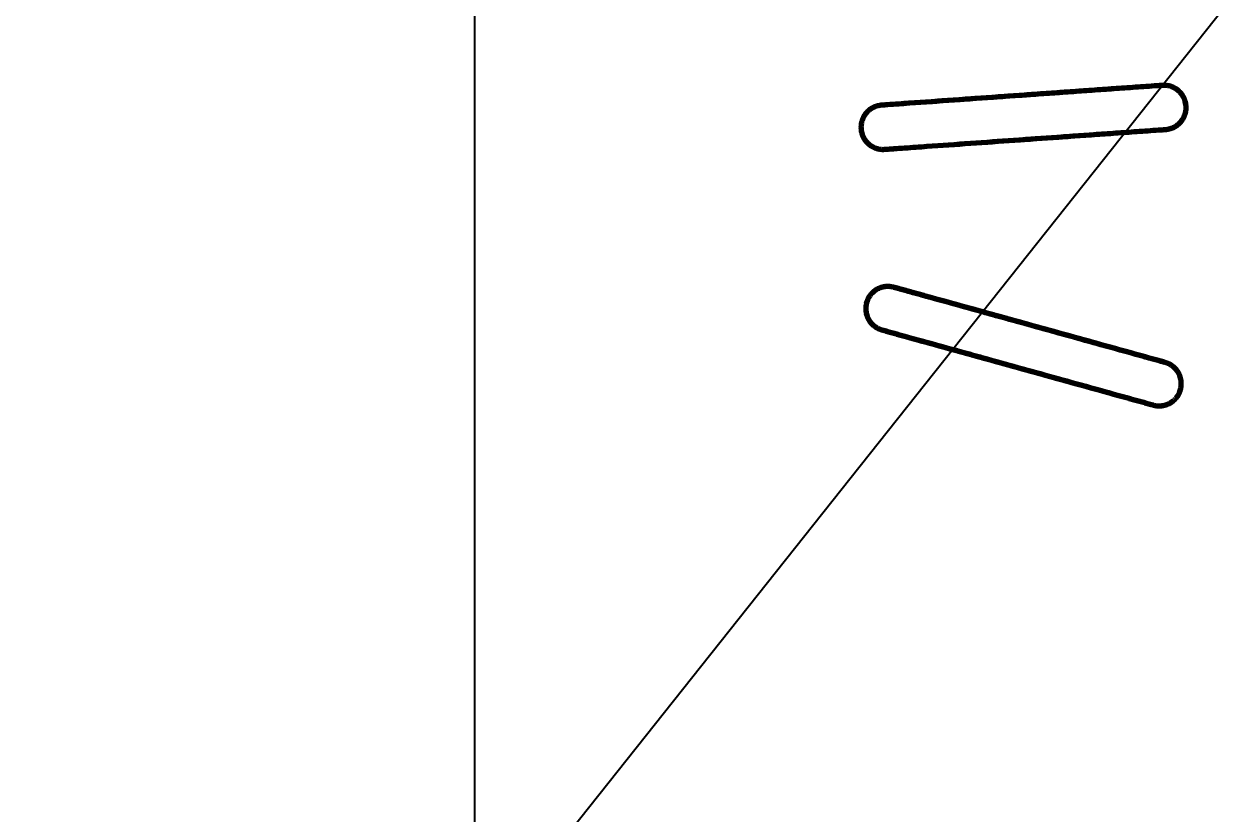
# Model space of a CAD drawing. Extents: x 56 to 5692, y -2843 to -743.
# Drawn here: x 1194.8 to 1262.5, y -1946.5 to -1902.3 of the extents above; entities that cross this region are included whole.
import ezdxf

# ---------------------------------------------------------------- set-up
doc = ezdxf.new("R2010")
doc.units = 0
doc.header["$LTSCALE"] = 20
doc.header["$MEASUREMENT"] = 0
doc.layers.get('0').update_dxf_attribs({"linetype": 'CONTINUOUS'})
doc.layers.get('DEFPOINTS').update_dxf_attribs({"linetype": 'CONTINUOUS'})
doc.layers.add('1', color=1, linetype='CONTINUOUS')
doc.layers.add('3', color=3, linetype='CONTINUOUS')
doc.styles.get("Standard").update_dxf_attribs({"font": 'NanumGothic.ttf'})
doc.dimstyles.get("Standard").update_dxf_attribs({"dimtxt": 0.18, "dimasz": 0.18, "dimexe": 0.18, "dimexo": 0.0625, "dimgap": 0.09, "dimtad": 0, "dimtih": 1, "dimtoh": 1, "dimdec": 4, "dimzin": 0, "dimdsep": 46, "dimtxsty": 'Standard', "dimcen": 0.09, "dimadec": 0, "dimazin": 0, "dimtfac": 1, "dimtdec": 4, "dimtofl": 0, "dimtmove": 0, "dimatfit": 3, "dimfxl": 0, "dimtolj": 1, "dimtzin": 0, "dimarcsym": 0})

# ---------------------------------------------------------------- blocks, each defined once
blk = doc.blocks.new('*D19')
at = {"color": 3, "lineweight": -2}
for p, q in [((1170.383, -1769.656), (1170.383, -1739.577)), ((1220.021, -2004.656), (1220.021, -1739.577)), ((1150.383, -1747.577), (1130.383, -1747.577)), ((1220.021, -1747.577), (1170.383, -1747.577)), ((1240.021, -1747.577), (1260.021, -1747.577))]:
    blk.add_line(p, q, dxfattribs=at)
at = {"color": 3}
for points in [[(1150.383, -1744.244), (1150.383, -1750.911), (1170.383, -1747.577)], [(1240.021, -1744.244), (1240.021, -1750.911), (1220.021, -1747.577)]]:
    blk.add_solid(points, dxfattribs=at)
at = {"layer": 'DEFPOINTS', "color": 0}
for p in [(1170.383, -1747.577), (1170.383, -1777.656), (1220.021, -2012.656)]:
    blk.add_point(p, dxfattribs=at)
at = {"color": 2, "insert": (1195.202, -1726.719), "char_height": 20, "attachment_point": 5}
blk.add_mtext('\\A1;50', dxfattribs=at)

msp = doc.modelspace()

# ---------------------------------------------------------------- linework, layer by layer
at = {"layer": '1', "color": 3}
msp.add_line((1418.779, -1703.823), (1190.899, -1990.89), dxfattribs=at)
at = {"layer": '3', "color": 7, "linetype": 'Continuous', "lineweight": 70}
for points, knots in [([(1208.048, -1807.059), (1210.36, -1807.343), (1216.736, -1808.3), (1227.036, -1810.648), (1242.631, -1815.853), (1257.207, -1823.521), (1269.867, -1833.765), (1278.206, -1842.603), (1285.35, -1852.345), (1291.352, -1862.739), (1296.373, -1873.567), (1301.955, -1888.355), (1307.233, -1907.214), (1311.686, -1929.924), (1314.849, -1952.451), (1317.007, -1989.651), (1318.311, -2011.412), (1319.073, -2039.707), (1318.326, -2221.484), (1315.407, -2252.323), (1311.658, -2274.534), (1308.1, -2289.73), (1303.789, -2303.255), (1298.737, -2314.939), (1292.995, -2324.769), (1284.487, -2335.589), (1272.371, -2345.338), (1255.621, -2352.871), (1239.549, -2356.801), (1225.318, -2358.875), (1214.019, -2359.919), (1205.211, -2360.341), (1199.281, -2360.481), (1196.309, -2360.519), (1193.342, -2360.529), (1191.367, -2360.528), (1190.383, -2360.528)], [0.0112064, 0.0112064, 0.0112064, 0.0112064, 0.015625, 0.0234375, 0.03125, 0.046875, 0.0546875, 0.0625, 0.0703125, 0.078125, 0.0859375, 0.09375, 0.109375, 0.125, 0.140625, 0.15625, 0.171875, 0.1875, 0.21875, 0.25, 0.265625, 0.28125, 0.296875, 0.3125, 0.328125, 0.34375, 0.375, 0.40625, 0.4375, 0.453125, 0.46875, 0.484375, 0.4882812, 0.4921875, 0.4960938, 0.4999694, 0.4999694, 0.4999694, 0.4999694]), ([(1190.383, -2362.656), (1190.433, -2362.656), (1190.483, -2362.656), (1190.945, -2362.656), (1193.005, -2362.656), (1195.066, -2362.655), (1198.358, -2362.631), (1200.002, -2362.607), (1202.466, -2362.557), (1203.287, -2362.538), (1204.927, -2362.494), (1206.567, -2362.445), (1208.205, -2362.385), (1209.433, -2362.336), (1210.046, -2362.311), (1210.762, -2362.28), (1211.069, -2362.266), (1211.273, -2362.256), (1211.375, -2362.252), (1213.112, -2362.171), (1214.725, -2362.085), (1217.91, -2361.891), (1219.482, -2361.784), (1222.587, -2361.549), (1224.12, -2361.421), (1227.15, -2361.144), (1228.646, -2360.994), (1231.603, -2360.674), (1233.064, -2360.502), (1235.951, -2360.136), (1237.378, -2359.942), (1239.493, -2359.632), (1240.194, -2359.526), (1241.239, -2359.362), (1241.587, -2359.307), (1242.279, -2359.194), (1242.624, -2359.137), (1244.339, -2358.849), (1245.684, -2358.608), (1248.324, -2358.103), (1249.619, -2357.84), (1252.162, -2357.289), (1253.411, -2357.003), (1255.864, -2356.405), (1257.069, -2356.094), (1259.439, -2355.446), (1260.604, -2355.109), (1262.895, -2354.409), (1264.022, -2354.045), (1267.346, -2352.91), (1269.489, -2352.096), (1271.826, -2351.106), (1272.085, -2350.995), (1272.6, -2350.771), (1273.369, -2350.432), (1274.126, -2350.085), (1275.625, -2349.38), (1276.604, -2348.895), (1279.484, -2347.392), (1281.328, -2346.327), (1284.878, -2344.058), (1286.584, -2342.853), (1289.049, -2340.931), (1289.855, -2340.271), (1291.436, -2338.911), (1292.212, -2338.21), (1294.497, -2336.046), (1295.962, -2334.519), (1298.078, -2332.089), (1298.77, -2331.256), (1299.619, -2330.185), (1299.788, -2329.969), (1300.124, -2329.535), (1300.291, -2329.316), (1300.79, -2328.656), (1301.118, -2328.211), (1302.091, -2326.862), (1302.723, -2325.943), (1303.957, -2324.067), (1304.558, -2323.11), (1306.318, -2320.178), (1307.432, -2318.146), (1309.549, -2313.925), (1310.553, -2311.736), (1312.459, -2307.206), (1313.361, -2304.864), (1314.646, -2301.239), (1315.063, -2300.012), (1315.874, -2297.521), (1316.269, -2296.258), (1316.749, -2294.655), (1316.892, -2294.173), (1317.033, -2293.688), (1317.127, -2293.364), (1317.174, -2293.202), (1317.407, -2292.39), (1317.591, -2291.738), (1318.132, -2289.772), (1318.481, -2288.45), (1319.493, -2284.454), (1320.123, -2281.748), (1321.3, -2276.259), (1321.847, -2273.476), (1322.869, -2267.842), (1323.343, -2264.99), (1324.222, -2259.224), (1324.628, -2256.31), (1325.377, -2250.426), (1325.721, -2247.455), (1326.349, -2241.463), (1326.634, -2238.441), (1327.02, -2233.873), (1327.142, -2232.345), (1327.285, -2230.428), (1327.314, -2230.044), (1327.37, -2229.276), (1327.452, -2228.123), (1327.531, -2226.97), (1327.784, -2223.121), (1327.96, -2220.034), (1328.262, -2213.845), (1328.387, -2210.743), (1328.588, -2204.527), (1328.665, -2201.412), (1328.771, -2195.171), (1328.801, -2192.045), (1328.814, -2037.783), (1328.797, -2034.647), (1328.719, -2028.367), (1328.656, -2025.222), (1328.487, -2018.925), (1328.379, -2015.773), (1328.118, -2009.462), (1327.965, -2006.303), (1327.612, -1999.98), (1327.412, -1996.816), (1326.964, -1990.482), (1326.716, -1987.312), (1326.168, -1965.97), (1325.868, -1962.796), (1325.214, -1956.446), (1324.859, -1953.27), (1324.089, -1946.914), (1323.675, -1943.735), (1322.78, -1937.375), (1322.301, -1934.194), (1321.271, -1927.832), (1320.72, -1924.65), (1319.98, -1920.673), (1319.83, -1919.877), (1319.6, -1918.684), (1319.522, -1918.286), (1319.366, -1917.491), (1318.973, -1915.504), (1318.563, -1913.52), (1317.545, -1908.769), (1316.821, -1905.613), (1315.656, -1900.898), (1315.255, -1899.33), (1314.424, -1896.202), (1313.994, -1894.641), (1313.105, -1891.527), (1312.645, -1889.974), (1311.692, -1886.877), (1311.199, -1885.333), (1310.178, -1882.254), (1309.649, -1880.72), (1308.554, -1877.661), (1307.987, -1876.136), (1307.106, -1873.858), (1306.807, -1873.1), (1306.35, -1871.965), (1306.12, -1871.398), (1305.886, -1870.832), (1305.73, -1870.455), (1305.651, -1870.266), (1304.942, -1868.571), (1304.291, -1867.076), (1302.274, -1862.629), (1300.842, -1859.713), (1298.55, -1855.425), (1297.761, -1854.009), (1296.132, -1851.209), (1295.292, -1849.823), (1292.688, -1845.716), (1290.842, -1843.041), (1287.884, -1839.139), (1286.868, -1837.857), (1285.293, -1835.962), (1284.759, -1835.335), (1284.082, -1834.558), (1283.946, -1834.403), (1283.674, -1834.093), (1283.264, -1833.631), (1281.748, -1831.951), (1280.332, -1830.473), (1278.018, -1828.169), (1276.836, -1827.048), (1273.22, -1823.777), (1270.712, -1821.718), (1266.808, -1818.813), (1265.482, -1817.875), (1262.784, -1816.059), (1261.412, -1815.181), (1258.621, -1813.483), (1257.203, -1812.663), (1255.041, -1811.477), (1253.952, -1810.895), (1252.667, -1810.234), (1252.02, -1809.909), (1251.696, -1809.747), (1251.534, -1809.667), (1251.452, -1809.626), (1251.418, -1809.609), (1251.394, -1809.598), (1251.383, -1809.592), (1251.371, -1809.586)], [0.5496866, 0.5496866, 0.5496866, 0.5496866, 0.5498047, 0.5498047, 0.5507812, 0.5546875, 0.5546875, 0.5585937, 0.5585937, 0.5605469, 0.5605469, 0.5625, 0.5644531, 0.5644531, 0.5654297, 0.565918, 0.5661621, 0.5661621, 0.5664062, 0.5664062, 0.5703125, 0.5703125, 0.5742187, 0.5742187, 0.578125, 0.578125, 0.5820312, 0.5820312, 0.5859375, 0.5859375, 0.5898437, 0.5898437, 0.5917969, 0.5917969, 0.5927734, 0.5927734, 0.59375, 0.59375, 0.5976562, 0.5976562, 0.6015625, 0.6015625, 0.6054687, 0.6054687, 0.609375, 0.609375, 0.6132812, 0.6132812, 0.6171875, 0.6171875, 0.625, 0.625, 0.6259766, 0.6259766, 0.6269531, 0.6289062, 0.6289062, 0.6328125, 0.6328125, 0.640625, 0.640625, 0.6484375, 0.6484375, 0.6523437, 0.6523437, 0.65625, 0.65625, 0.6640625, 0.6640625, 0.6679687, 0.6679687, 0.6689453, 0.6689453, 0.6699219, 0.6699219, 0.671875, 0.671875, 0.6757812, 0.6757812, 0.6796875, 0.6796875, 0.6875, 0.6875, 0.6953125, 0.6953125, 0.703125, 0.703125, 0.7070312, 0.7070312, 0.7109375, 0.7109375, 0.7119141, 0.7124023, 0.7124023, 0.7128906, 0.7128906, 0.7148437, 0.7148437, 0.71875, 0.71875, 0.7265625, 0.7265625, 0.734375, 0.734375, 0.7421875, 0.7421875, 0.75, 0.75, 0.7578125, 0.7578125, 0.765625, 0.765625, 0.7695312, 0.7695312, 0.7705078, 0.7705078, 0.7714844, 0.7734375, 0.7734375, 0.78125, 0.78125, 0.7890625, 0.7890625, 0.796875, 0.796875, 0.8046875, 0.8046875, 0.8125, 0.8125, 0.8203125, 0.8203125, 0.828125, 0.828125, 0.8359375, 0.8359375, 0.84375, 0.84375, 0.8515625, 0.8515625, 0.859375, 0.859375, 0.8671875, 0.8671875, 0.875, 0.875, 0.8828125, 0.8828125, 0.890625, 0.890625, 0.8925781, 0.8925781, 0.8935547, 0.8935547, 0.8945312, 0.8984375, 0.8984375, 0.90625, 0.90625, 0.9101562, 0.9101562, 0.9140625, 0.9140625, 0.9179687, 0.9179687, 0.921875, 0.921875, 0.9257812, 0.9257812, 0.9296875, 0.9296875, 0.9316406, 0.9316406, 0.9326172, 0.9331055, 0.9331055, 0.9335937, 0.9335937, 0.9375, 0.9375, 0.9453125, 0.9453125, 0.9492187, 0.9492187, 0.953125, 0.953125, 0.9609375, 0.9609375, 0.9648437, 0.9648437, 0.9667969, 0.9667969, 0.9672852, 0.9672852, 0.9677734, 0.96875, 0.9726562, 0.9726562, 0.9765625, 0.9765625, 0.984375, 0.984375, 0.9882812, 0.9882812, 0.9921875, 0.9921875, 0.9960937, 0.9960937, 0.9980469, 0.9990234, 0.9995117, 0.9997559, 0.9998779, 0.999939, 0.9999695, 0.9999695, 1, 1, 1, 1]), ([(1259.746, -1906.676), (1259.76, -1906.727), (1259.771, -1906.779), (1259.785, -1906.883), (1259.789, -1906.936), (1259.789, -1907.014), (1259.789, -1907.041), (1259.786, -1907.093), (1259.784, -1907.119), (1259.775, -1907.197), (1259.756, -1907.299), (1259.725, -1907.397), (1259.697, -1907.469), (1259.687, -1907.493), (1259.666, -1907.539), (1259.655, -1907.562), (1259.619, -1907.629), (1259.592, -1907.671), (1259.549, -1907.733), (1259.533, -1907.753), (1259.502, -1907.792), (1259.486, -1907.812), (1259.435, -1907.867), (1259.364, -1907.937), (1259.285, -1907.997), (1259.224, -1908.038), (1259.203, -1908.052), (1259.16, -1908.077), (1259.138, -1908.089), (1259.072, -1908.123), (1258.982, -1908.162), (1258.888, -1908.19), (1258.815, -1908.208), (1258.791, -1908.212), (1258.742, -1908.221), (1258.705, -1908.226), (1258.667, -1908.23), (1258.642, -1908.232), (1258.63, -1908.233), (1258.593, -1908.235), (1258.518, -1908.241), (1257.645, -1908.302), (1256.794, -1908.362), (1255.185, -1908.476), (1254.378, -1908.533), (1252.759, -1908.648), (1251.946, -1908.705), (1250.316, -1908.82), (1249.498, -1908.878), (1247.859, -1908.994), (1247.037, -1909.052), (1245.39, -1909.169), (1244.565, -1909.227), (1243.531, -1909.3), (1243.273, -1909.318), (1243.014, -1909.336), (1242.95, -1909.341), (1242.937, -1909.342), (1242.911, -1909.344), (1242.898, -1909.344), (1242.859, -1909.345), (1242.833, -1909.345), (1242.781, -1909.344), (1242.755, -1909.342), (1242.704, -1909.337), (1242.678, -1909.334), (1242.602, -1909.321), (1242.551, -1909.31), (1242.477, -1909.288), (1242.452, -1909.28), (1242.403, -1909.262), (1242.378, -1909.252), (1242.306, -1909.221), (1242.214, -1909.173), (1242.128, -1909.114), (1242.066, -1909.065), (1242.045, -1909.048), (1242.006, -1909.013), (1241.987, -1908.994), (1241.931, -1908.938), (1241.863, -1908.859), (1241.804, -1908.771), (1241.771, -1908.713), (1241.765, -1908.702), (1241.752, -1908.678), (1241.734, -1908.643), (1241.718, -1908.607), (1241.688, -1908.534), (1241.671, -1908.485), (1241.651, -1908.409), (1241.644, -1908.383), (1241.634, -1908.331), (1241.63, -1908.305), (1241.619, -1908.227), (1241.615, -1908.175), (1241.614, -1908.071), (1241.617, -1908.019), (1241.626, -1907.941), (1241.63, -1907.915), (1241.639, -1907.863), (1241.644, -1907.838), (1241.663, -1907.762), (1241.679, -1907.713), (1241.706, -1907.641), (1241.722, -1907.606), (1241.738, -1907.571), (1241.75, -1907.547), (1241.756, -1907.536), (1241.787, -1907.479), (1241.841, -1907.392), (1241.906, -1907.312), (1241.958, -1907.256), (1241.976, -1907.237), (1242.013, -1907.202), (1242.032, -1907.184), (1242.09, -1907.135), (1242.172, -1907.074), (1242.261, -1907.023), (1242.33, -1906.99), (1242.353, -1906.979), (1242.401, -1906.959), (1242.425, -1906.95), (1242.497, -1906.926), (1242.595, -1906.899), (1242.697, -1906.884), (1242.761, -1906.879), (1242.774, -1906.878), (1242.8, -1906.876), (1242.839, -1906.873), (1242.929, -1906.867), (1243.834, -1906.803), (1244.711, -1906.741), (1247.181, -1906.566), (1248.821, -1906.451), (1250.86, -1906.306), (1251.267, -1906.278), (1252.081, -1906.22), (1252.487, -1906.191), (1253.703, -1906.105), (1254.511, -1906.048), (1256.121, -1905.934), (1256.923, -1905.878), (1257.921, -1905.807), (1258.121, -1905.793), (1258.345, -1905.777), (1258.37, -1905.775), (1258.42, -1905.772), (1258.445, -1905.77), (1258.494, -1905.767), (1258.519, -1905.766), (1258.569, -1905.765), (1258.594, -1905.766), (1258.669, -1905.77), (1258.718, -1905.775), (1258.817, -1905.792), (1258.865, -1905.804), (1258.938, -1905.826), (1258.963, -1905.834), (1259.01, -1905.852), (1259.034, -1905.861), (1259.103, -1905.892), (1259.148, -1905.916), (1259.214, -1905.955), (1259.235, -1905.969), (1259.278, -1905.998), (1259.299, -1906.014), (1259.36, -1906.062), (1259.438, -1906.132), (1259.506, -1906.21), (1259.553, -1906.273), (1259.569, -1906.294), (1259.591, -1906.327), (1259.598, -1906.339), (1259.612, -1906.361), (1259.646, -1906.418), (1259.675, -1906.477), (1259.705, -1906.55), (1259.719, -1906.587), (1259.733, -1906.631), (1259.739, -1906.65), (1259.743, -1906.663), (1259.744, -1906.669), (1259.746, -1906.676)], [0, 0, 0, 0, 0.003906, 0.003906, 0.007812, 0.007812, 0.009766, 0.009766, 0.011719, 0.011719, 0.015625, 0.019531, 0.019531, 0.021484, 0.021484, 0.023437, 0.023437, 0.027344, 0.027344, 0.029297, 0.029297, 0.03125, 0.03125, 0.035156, 0.039062, 0.039062, 0.041016, 0.041016, 0.042969, 0.042969, 0.046875, 0.050781, 0.050781, 0.052734, 0.052734, 0.054687, 0.055664, 0.055664, 0.056641, 0.056641, 0.058594, 0.0625, 0.125, 0.125, 0.1875, 0.1875, 0.25, 0.25, 0.3125, 0.3125, 0.375, 0.375, 0.4375, 0.4375, 0.453125, 0.457031, 0.457031, 0.458008, 0.458008, 0.458984, 0.458984, 0.460937, 0.460937, 0.462891, 0.462891, 0.464844, 0.464844, 0.46875, 0.46875, 0.470703, 0.470703, 0.472656, 0.472656, 0.476562, 0.480469, 0.480469, 0.482422, 0.482422, 0.484375, 0.484375, 0.488281, 0.492187, 0.492187, 0.493164, 0.493164, 0.494141, 0.496094, 0.496094, 0.5, 0.5, 0.501953, 0.501953, 0.503906, 0.503906, 0.507812, 0.507812, 0.511719, 0.511719, 0.513672, 0.513672, 0.515625, 0.515625, 0.519531, 0.519531, 0.521484, 0.522461, 0.522461, 0.523437, 0.523437, 0.527344, 0.53125, 0.53125, 0.533203, 0.533203, 0.535156, 0.535156, 0.539062, 0.542969, 0.542969, 0.544922, 0.544922, 0.546875, 0.546875, 0.550781, 0.554687, 0.554687, 0.555664, 0.555664, 0.556641, 0.558594, 0.5625, 0.625, 0.625, 0.75, 0.75, 0.78125, 0.78125, 0.8125, 0.8125, 0.875, 0.875, 0.9375, 0.9375, 0.953125, 0.953125, 0.955078, 0.955078, 0.957031, 0.957031, 0.958984, 0.958984, 0.960937, 0.960937, 0.964844, 0.964844, 0.96875, 0.96875, 0.970703, 0.970703, 0.972656, 0.972656, 0.976562, 0.976562, 0.978516, 0.978516, 0.980469, 0.980469, 0.984375, 0.988281, 0.988281, 0.990234, 0.990234, 0.991211, 0.991211, 0.992187, 0.996094, 0.996094, 0.998047, 0.999023, 0.999512, 0.999512, 1, 1, 1, 1]), ([(1242.848, -1909.345), (1242.821, -1909.345), (1242.795, -1909.344), (1242.742, -1909.341), (1242.689, -1909.336), (1242.636, -1909.327), (1242.584, -1909.317), (1242.558, -1909.311), (1242.481, -1909.29), (1242.431, -1909.274), (1242.333, -1909.233), (1242.285, -1909.21), (1242.215, -1909.17), (1242.192, -1909.156), (1242.147, -1909.126), (1242.125, -1909.111), (1242.061, -1909.063), (1242.021, -1909.028), (1241.964, -1908.971), (1241.945, -1908.952), (1241.909, -1908.911), (1241.892, -1908.891), (1241.842, -1908.827), (1241.781, -1908.738), (1241.733, -1908.642), (1241.702, -1908.568), (1241.692, -1908.542), (1241.674, -1908.491), (1241.666, -1908.465), (1241.645, -1908.388), (1241.634, -1908.336), (1241.623, -1908.256), (1241.62, -1908.23), (1241.616, -1908.176), (1241.615, -1908.149), (1241.614, -1908.069), (1241.617, -1908.016), (1241.629, -1907.911), (1241.639, -1907.858), (1241.658, -1907.781), (1241.666, -1907.756), (1241.682, -1907.705), (1241.691, -1907.68), (1241.72, -1907.607), (1241.743, -1907.559), (1241.781, -1907.491), (1241.794, -1907.468), (1241.823, -1907.424), (1241.837, -1907.402), (1241.884, -1907.338), (1241.951, -1907.258), (1242.028, -1907.187), (1242.088, -1907.138), (1242.109, -1907.122), (1242.152, -1907.091), (1242.173, -1907.076), (1242.24, -1907.035), (1242.331, -1906.985), (1242.428, -1906.948), (1242.503, -1906.924), (1242.529, -1906.917), (1242.58, -1906.905), (1242.631, -1906.894), (1242.696, -1906.885), (1242.735, -1906.881), (1242.761, -1906.879), (1242.774, -1906.878), (1243.203, -1906.848), (1243.619, -1906.818), (1245.698, -1906.671), (1247.354, -1906.554), (1249.826, -1906.379), (1250.648, -1906.321), (1252.287, -1906.205), (1253.104, -1906.148), (1254.325, -1906.061), (1254.732, -1906.033), (1255.543, -1905.975), (1255.948, -1905.947), (1256.756, -1905.89), (1257.159, -1905.861), (1257.763, -1905.818), (1257.964, -1905.804), (1258.265, -1905.783), (1258.365, -1905.776), (1258.491, -1905.767), (1258.516, -1905.766), (1258.566, -1905.765), (1258.591, -1905.766), (1258.666, -1905.769), (1258.716, -1905.775), (1258.791, -1905.788), (1258.816, -1905.793), (1258.866, -1905.804), (1258.89, -1905.811), (1258.963, -1905.833), (1259.01, -1905.851), (1259.08, -1905.882), (1259.115, -1905.899), (1259.149, -1905.917), (1259.172, -1905.93), (1259.183, -1905.936), (1259.239, -1905.97), (1259.324, -1906.029), (1259.401, -1906.099), (1259.456, -1906.155), (1259.474, -1906.175), (1259.5, -1906.205), (1259.508, -1906.215), (1259.525, -1906.236), (1259.566, -1906.288), (1259.631, -1906.387), (1259.677, -1906.483), (1259.708, -1906.557), (1259.717, -1906.582), (1259.734, -1906.633), (1259.742, -1906.658), (1259.762, -1906.735), (1259.772, -1906.787), (1259.782, -1906.865), (1259.785, -1906.892), (1259.787, -1906.931), (1259.788, -1906.945), (1259.789, -1906.971), (1259.79, -1907.037), (1259.783, -1907.155), (1259.764, -1907.257), (1259.744, -1907.332), (1259.737, -1907.357), (1259.721, -1907.406), (1259.712, -1907.431), (1259.684, -1907.502), (1259.662, -1907.548), (1259.626, -1907.615), (1259.613, -1907.637), (1259.586, -1907.68), (1259.572, -1907.701), (1259.527, -1907.762), (1259.464, -1907.84), (1259.392, -1907.909), (1259.335, -1907.958), (1259.315, -1907.973), (1259.275, -1908.003), (1259.255, -1908.018), (1259.193, -1908.059), (1259.108, -1908.108), (1259.017, -1908.147), (1258.947, -1908.172), (1258.923, -1908.179), (1258.875, -1908.193), (1258.851, -1908.199), (1258.779, -1908.216), (1258.73, -1908.223), (1258.669, -1908.23), (1258.657, -1908.231), (1258.632, -1908.233), (1258.62, -1908.233), (1258.583, -1908.236), (1258.165, -1908.266), (1257.746, -1908.295), (1255.769, -1908.435), (1254.176, -1908.548), (1251.77, -1908.718), (1250.966, -1908.774), (1249.352, -1908.888), (1248.544, -1908.946), (1246.922, -1909.06), (1246.11, -1909.118), (1244.888, -1909.204), (1244.481, -1909.233), (1243.869, -1909.276), (1243.665, -1909.29), (1243.359, -1909.312), (1243.206, -1909.323), (1243.04, -1909.335), (1242.976, -1909.339), (1242.95, -1909.341), (1242.938, -1909.342), (1242.912, -1909.343), (1242.893, -1909.344), (1242.87, -1909.345), (1242.859, -1909.345), (1242.854, -1909.345), (1242.851, -1909.345), (1242.85, -1909.345), (1242.848, -1909.345)], [0, 0, 0, 0, 0.001953, 0.001953, 0.003906, 0.005859, 0.005859, 0.007813, 0.007813, 0.011719, 0.011719, 0.015625, 0.015625, 0.017578, 0.017578, 0.019531, 0.019531, 0.023438, 0.023438, 0.025391, 0.025391, 0.027344, 0.027344, 0.03125, 0.035156, 0.035156, 0.037109, 0.037109, 0.039063, 0.039063, 0.042969, 0.042969, 0.044922, 0.044922, 0.046875, 0.046875, 0.050781, 0.050781, 0.054688, 0.054688, 0.056641, 0.056641, 0.058594, 0.058594, 0.0625, 0.0625, 0.064453, 0.064453, 0.066406, 0.066406, 0.070313, 0.074219, 0.074219, 0.076172, 0.076172, 0.078125, 0.078125, 0.082031, 0.085938, 0.085938, 0.087891, 0.087891, 0.089844, 0.091797, 0.092773, 0.092773, 0.09375, 0.09375, 0.125, 0.125, 0.25, 0.25, 0.3125, 0.3125, 0.375, 0.375, 0.40625, 0.40625, 0.4375, 0.4375, 0.46875, 0.46875, 0.484375, 0.484375, 0.492188, 0.492188, 0.494141, 0.494141, 0.496094, 0.496094, 0.5, 0.5, 0.501953, 0.501953, 0.503906, 0.503906, 0.507813, 0.507813, 0.509766, 0.510742, 0.510742, 0.511719, 0.511719, 0.515625, 0.519531, 0.519531, 0.521484, 0.521484, 0.522461, 0.522461, 0.523438, 0.527344, 0.53125, 0.53125, 0.533203, 0.533203, 0.535156, 0.535156, 0.539063, 0.539063, 0.541016, 0.541016, 0.541992, 0.541992, 0.542969, 0.546875, 0.550781, 0.550781, 0.552734, 0.552734, 0.554688, 0.554688, 0.558594, 0.558594, 0.560547, 0.560547, 0.5625, 0.5625, 0.566406, 0.570313, 0.570313, 0.572266, 0.572266, 0.574219, 0.574219, 0.578125, 0.582031, 0.582031, 0.583984, 0.583984, 0.585938, 0.585938, 0.589844, 0.589844, 0.59082, 0.59082, 0.591797, 0.591797, 0.59375, 0.625, 0.625, 0.75, 0.75, 0.8125, 0.8125, 0.875, 0.875, 0.9375, 0.9375, 0.96875, 0.96875, 0.984375, 0.984375, 0.992188, 0.996094, 0.99707, 0.99707, 0.998047, 0.998047, 0.999023, 0.999512, 0.999756, 0.999878, 0.999878, 1, 1, 1, 1]), ([(1258.289, -1923.689), (1258.186, -1923.689), (1258.086, -1923.676), (1257.976, -1923.648), (1257.964, -1923.645), (1257.94, -1923.638), (1257.903, -1923.628), (1257.818, -1923.605), (1257.551, -1923.53), (1257.307, -1923.463), (1256.722, -1923.301), (1256.331, -1923.193), (1255.158, -1922.868), (1254.374, -1922.65), (1252.801, -1922.215), (1252.013, -1921.996), (1250.433, -1921.559), (1249.641, -1921.339), (1248.451, -1921.01), (1248.054, -1920.9), (1247.259, -1920.679), (1246.861, -1920.569), (1245.667, -1920.238), (1244.87, -1920.018), (1243.672, -1919.686), (1243.273, -1919.575), (1242.848, -1919.457), (1242.823, -1919.45), (1242.786, -1919.44), (1242.773, -1919.437), (1242.748, -1919.429), (1242.711, -1919.417), (1242.675, -1919.404), (1242.627, -1919.384), (1242.603, -1919.374), (1242.532, -1919.34), (1242.442, -1919.289), (1242.359, -1919.228), (1242.299, -1919.177), (1242.28, -1919.16), (1242.242, -1919.123), (1242.223, -1919.105), (1242.17, -1919.047), (1242.105, -1918.966), (1242.05, -1918.877), (1242.019, -1918.819), (1242.013, -1918.807), (1242.002, -1918.784), (1241.985, -1918.748), (1241.97, -1918.712), (1241.942, -1918.639), (1241.927, -1918.589), (1241.908, -1918.514), (1241.903, -1918.488), (1241.894, -1918.437), (1241.89, -1918.41), (1241.882, -1918.333), (1241.879, -1918.281), (1241.881, -1918.178), (1241.885, -1918.126), (1241.897, -1918.049), (1241.901, -1918.023), (1241.912, -1917.973), (1241.918, -1917.948), (1241.938, -1917.873), (1241.955, -1917.825), (1241.984, -1917.754), (1241.995, -1917.73), (1242.017, -1917.684), (1242.029, -1917.661), (1242.067, -1917.594), (1242.123, -1917.509), (1242.189, -1917.431), (1242.242, -1917.376), (1242.26, -1917.359), (1242.298, -1917.324), (1242.317, -1917.307), (1242.377, -1917.259), (1242.459, -1917.2), (1242.548, -1917.152), (1242.617, -1917.12), (1242.641, -1917.11), (1242.688, -1917.091), (1242.712, -1917.082), (1242.785, -1917.059), (1242.883, -1917.034), (1242.983, -1917.021), (1243.06, -1917.016), (1243.086, -1917.015), (1243.137, -1917.015), (1243.163, -1917.016), (1243.239, -1917.02), (1243.29, -1917.027), (1243.365, -1917.041), (1243.39, -1917.046), (1243.427, -1917.055), (1243.44, -1917.059), (1243.465, -1917.066), (1243.577, -1917.097), (1243.887, -1917.183), (1244.186, -1917.265), (1244.782, -1917.431), (1245.179, -1917.541), (1246.37, -1917.871), (1247.163, -1918.09), (1248.745, -1918.529), (1249.535, -1918.747), (1251.111, -1919.184), (1251.898, -1919.402), (1253.468, -1919.837), (1254.251, -1920.054), (1255.813, -1920.487), (1256.592, -1920.703), (1257.757, -1921.025), (1258.145, -1921.133), (1258.556, -1921.247), (1258.58, -1921.253), (1258.616, -1921.263), (1258.628, -1921.267), (1258.652, -1921.274), (1258.688, -1921.285), (1258.724, -1921.298), (1258.771, -1921.317), (1258.794, -1921.327), (1258.862, -1921.359), (1258.906, -1921.383), (1258.992, -1921.437), (1259.033, -1921.467), (1259.082, -1921.508), (1259.092, -1921.516), (1259.111, -1921.533), (1259.121, -1921.542), (1259.149, -1921.568), (1259.167, -1921.586), (1259.22, -1921.642), (1259.253, -1921.682), (1259.314, -1921.765), (1259.342, -1921.808), (1259.374, -1921.865), (1259.38, -1921.877), (1259.392, -1921.9), (1259.409, -1921.935), (1259.425, -1921.971), (1259.454, -1922.043), (1259.47, -1922.092), (1259.49, -1922.168), (1259.496, -1922.193), (1259.506, -1922.244), (1259.51, -1922.27), (1259.52, -1922.348), (1259.523, -1922.399), (1259.523, -1922.502), (1259.52, -1922.554), (1259.511, -1922.631), (1259.506, -1922.656), (1259.497, -1922.707), (1259.491, -1922.732), (1259.473, -1922.806), (1259.457, -1922.854), (1259.43, -1922.925), (1259.42, -1922.948), (1259.399, -1922.994), (1259.387, -1923.017), (1259.352, -1923.084), (1259.299, -1923.168), (1259.237, -1923.246), (1259.187, -1923.301), (1259.17, -1923.319), (1259.134, -1923.353), (1259.116, -1923.37), (1259.06, -1923.419), (1258.983, -1923.478), (1258.899, -1923.528), (1258.833, -1923.562), (1258.811, -1923.573), (1258.766, -1923.593), (1258.743, -1923.602), (1258.675, -1923.627), (1258.582, -1923.656), (1258.486, -1923.674), (1258.413, -1923.683), (1258.388, -1923.685), (1258.351, -1923.687), (1258.332, -1923.688), (1258.311, -1923.689), (1258.3, -1923.689), (1258.295, -1923.689), (1258.292, -1923.689), (1258.291, -1923.689), (1258.289, -1923.689)], [0, 0, 0, 0, 0.007812, 0.007812, 0.008789, 0.008789, 0.009766, 0.011719, 0.015625, 0.03125, 0.03125, 0.0625, 0.0625, 0.125, 0.125, 0.1875, 0.1875, 0.25, 0.25, 0.28125, 0.28125, 0.3125, 0.3125, 0.375, 0.375, 0.40625, 0.40625, 0.408203, 0.408203, 0.40918, 0.40918, 0.410156, 0.412109, 0.412109, 0.414062, 0.414062, 0.417969, 0.421875, 0.421875, 0.423828, 0.423828, 0.425781, 0.425781, 0.429687, 0.433594, 0.433594, 0.43457, 0.43457, 0.435547, 0.4375, 0.4375, 0.441406, 0.441406, 0.443359, 0.443359, 0.445312, 0.445312, 0.449219, 0.449219, 0.453125, 0.453125, 0.455078, 0.455078, 0.457031, 0.457031, 0.460937, 0.460937, 0.462891, 0.462891, 0.464844, 0.464844, 0.46875, 0.472656, 0.472656, 0.474609, 0.474609, 0.476562, 0.476562, 0.480469, 0.484375, 0.484375, 0.486328, 0.486328, 0.488281, 0.488281, 0.492187, 0.496094, 0.496094, 0.498047, 0.498047, 0.5, 0.5, 0.503906, 0.503906, 0.505859, 0.505859, 0.506836, 0.506836, 0.507812, 0.515625, 0.53125, 0.53125, 0.5625, 0.5625, 0.625, 0.625, 0.6875, 0.6875, 0.75, 0.75, 0.8125, 0.8125, 0.875, 0.875, 0.90625, 0.90625, 0.908203, 0.908203, 0.90918, 0.90918, 0.910156, 0.912109, 0.912109, 0.914062, 0.914062, 0.917969, 0.917969, 0.921875, 0.921875, 0.922852, 0.922852, 0.923828, 0.923828, 0.925781, 0.925781, 0.929687, 0.929687, 0.933594, 0.933594, 0.93457, 0.93457, 0.935547, 0.9375, 0.9375, 0.941406, 0.941406, 0.943359, 0.943359, 0.945312, 0.945312, 0.949219, 0.949219, 0.953125, 0.953125, 0.955078, 0.955078, 0.957031, 0.957031, 0.960937, 0.960937, 0.962891, 0.962891, 0.964844, 0.964844, 0.96875, 0.972656, 0.972656, 0.974609, 0.974609, 0.976562, 0.976562, 0.980469, 0.984375, 0.984375, 0.986328, 0.986328, 0.988281, 0.988281, 0.992187, 0.996094, 0.996094, 0.998047, 0.998047, 0.999023, 0.999512, 0.999756, 0.999878, 0.999878, 1, 1, 1, 1]), ([(1245.447, -1917.615), (1246.243, -1917.835), (1247.039, -1918.056), (1248.23, -1918.386), (1248.627, -1918.496), (1249.419, -1918.715), (1249.815, -1918.825), (1251.002, -1919.154), (1251.791, -1919.372), (1253.366, -1919.809), (1254.151, -1920.026), (1255.718, -1920.46), (1256.499, -1920.677), (1257.668, -1921.001), (1258.057, -1921.108), (1258.494, -1921.229), (1258.542, -1921.243), (1258.603, -1921.26), (1258.615, -1921.263), (1258.639, -1921.27), (1258.676, -1921.281), (1258.735, -1921.302), (1258.782, -1921.321), (1258.828, -1921.343), (1258.851, -1921.354), (1258.918, -1921.39), (1258.961, -1921.417), (1259.044, -1921.475), (1259.084, -1921.507), (1259.141, -1921.56), (1259.159, -1921.578), (1259.195, -1921.615), (1259.213, -1921.635), (1259.263, -1921.694), (1259.294, -1921.735), (1259.336, -1921.8), (1259.35, -1921.822), (1259.375, -1921.868), (1259.388, -1921.891), (1259.422, -1921.962), (1259.442, -1922.01), (1259.475, -1922.109), (1259.489, -1922.159), (1259.504, -1922.236), (1259.508, -1922.262), (1259.516, -1922.314), (1259.518, -1922.34), (1259.524, -1922.418), (1259.524, -1922.47), (1259.518, -1922.573), (1259.512, -1922.624), (1259.494, -1922.726), (1259.481, -1922.776), (1259.451, -1922.873), (1259.433, -1922.92), (1259.401, -1922.989), (1259.39, -1923.012), (1259.366, -1923.057), (1259.353, -1923.079), (1259.314, -1923.143), (1259.257, -1923.225), (1259.19, -1923.299), (1259.137, -1923.351), (1259.119, -1923.368), (1259.081, -1923.4), (1259.062, -1923.416), (1259.004, -1923.461), (1258.923, -1923.516), (1258.835, -1923.562), (1258.768, -1923.592), (1258.745, -1923.601), (1258.699, -1923.618), (1258.676, -1923.626), (1258.606, -1923.648), (1258.511, -1923.671), (1258.413, -1923.683), (1258.339, -1923.688), (1258.314, -1923.689), (1258.265, -1923.689), (1258.191, -1923.687), (1258.117, -1923.677), (1258.044, -1923.664), (1258.007, -1923.656), (1257.971, -1923.647), (1257.947, -1923.64), (1257.935, -1923.637), (1257.874, -1923.62), (1257.632, -1923.553), (1257.389, -1923.486), (1256.806, -1923.324), (1256.417, -1923.216), (1254.469, -1922.677), (1252.902, -1922.243), (1250.541, -1921.589), (1249.753, -1921.37), (1248.172, -1920.932), (1247.38, -1920.713), (1245.794, -1920.274), (1245, -1920.053), (1243.807, -1919.723), (1243.409, -1919.613), (1242.961, -1919.489), (1242.886, -1919.468), (1242.811, -1919.447), (1242.762, -1919.433), (1242.737, -1919.426), (1242.664, -1919.401), (1242.616, -1919.381), (1242.557, -1919.352), (1242.546, -1919.346), (1242.522, -1919.334), (1242.511, -1919.327), (1242.477, -1919.308), (1242.454, -1919.294), (1242.389, -1919.251), (1242.348, -1919.219), (1242.288, -1919.168), (1242.269, -1919.15), (1242.232, -1919.113), (1242.213, -1919.094), (1242.16, -1919.035), (1242.095, -1918.952), (1242.042, -1918.862), (1242.005, -1918.792), (1241.994, -1918.768), (1241.973, -1918.72), (1241.963, -1918.695), (1241.936, -1918.621), (1241.907, -1918.52), (1241.89, -1918.417), (1241.884, -1918.351), (1241.883, -1918.338), (1241.882, -1918.312), (1241.88, -1918.272), (1241.88, -1918.233), (1241.883, -1918.155), (1241.888, -1918.104), (1241.901, -1918.027), (1241.906, -1918.001), (1241.917, -1917.95), (1241.924, -1917.925), (1241.946, -1917.85), (1241.964, -1917.802), (1242.005, -1917.707), (1242.028, -1917.661), (1242.068, -1917.595), (1242.082, -1917.573), (1242.111, -1917.53), (1242.126, -1917.51), (1242.174, -1917.449), (1242.242, -1917.373), (1242.318, -1917.305), (1242.38, -1917.258), (1242.4, -1917.243), (1242.443, -1917.214), (1242.464, -1917.2), (1242.53, -1917.161), (1242.575, -1917.138), (1242.646, -1917.108), (1242.669, -1917.098), (1242.717, -1917.081), (1242.742, -1917.073), (1242.816, -1917.051), (1242.916, -1917.028), (1243.017, -1917.018), (1243.094, -1917.015), (1243.12, -1917.015), (1243.159, -1917.016), (1243.172, -1917.016), (1243.198, -1917.018), (1243.262, -1917.023), (1243.325, -1917.032), (1243.388, -1917.046), (1243.4, -1917.049), (1243.425, -1917.055), (1243.437, -1917.058), (1243.475, -1917.068), (1243.549, -1917.089), (1243.82, -1917.164), (1244.264, -1917.287), (1244.757, -1917.424), (1245.102, -1917.519), (1245.274, -1917.567), (1245.361, -1917.591), (1245.404, -1917.603), (1245.425, -1917.609), (1245.434, -1917.611), (1245.441, -1917.613), (1245.444, -1917.614), (1245.447, -1917.615)], [0, 0, 0, 0, 0.0625, 0.0625, 0.09375, 0.09375, 0.125, 0.125, 0.1875, 0.1875, 0.25, 0.25, 0.3125, 0.3125, 0.34375, 0.34375, 0.347656, 0.347656, 0.348633, 0.348633, 0.349609, 0.351562, 0.353516, 0.353516, 0.355469, 0.355469, 0.359375, 0.359375, 0.363281, 0.363281, 0.365234, 0.365234, 0.367187, 0.367187, 0.371094, 0.371094, 0.373047, 0.373047, 0.375, 0.375, 0.378906, 0.378906, 0.382812, 0.382812, 0.384766, 0.384766, 0.386719, 0.386719, 0.390625, 0.390625, 0.394531, 0.394531, 0.398437, 0.398437, 0.402344, 0.402344, 0.404297, 0.404297, 0.40625, 0.40625, 0.410156, 0.414062, 0.414062, 0.416016, 0.416016, 0.417969, 0.417969, 0.421875, 0.425781, 0.425781, 0.427734, 0.427734, 0.429687, 0.429687, 0.433594, 0.4375, 0.4375, 0.439453, 0.439453, 0.441406, 0.445312, 0.445312, 0.447266, 0.448242, 0.448242, 0.449219, 0.449219, 0.453125, 0.46875, 0.46875, 0.5, 0.5, 0.625, 0.625, 0.6875, 0.6875, 0.75, 0.75, 0.8125, 0.8125, 0.84375, 0.84375, 0.847656, 0.849609, 0.849609, 0.851563, 0.851563, 0.855469, 0.855469, 0.856445, 0.856445, 0.857422, 0.857422, 0.859375, 0.859375, 0.863281, 0.863281, 0.865234, 0.865234, 0.867188, 0.867188, 0.871094, 0.875, 0.875, 0.876953, 0.876953, 0.878906, 0.878906, 0.882813, 0.886719, 0.886719, 0.887695, 0.887695, 0.888672, 0.890625, 0.890625, 0.894531, 0.894531, 0.896484, 0.896484, 0.898438, 0.898438, 0.902344, 0.902344, 0.90625, 0.90625, 0.908203, 0.908203, 0.910156, 0.910156, 0.914063, 0.917969, 0.917969, 0.919922, 0.919922, 0.921875, 0.921875, 0.925781, 0.925781, 0.927734, 0.927734, 0.929688, 0.929688, 0.933594, 0.9375, 0.9375, 0.939453, 0.939453, 0.94043, 0.94043, 0.941406, 0.945313, 0.945313, 0.946289, 0.946289, 0.947266, 0.947266, 0.949219, 0.953125, 0.96875, 0.984375, 0.992188, 0.996094, 0.998047, 0.999023, 0.999512, 0.999756, 0.999756, 1, 1, 1, 1])]:
    msp.add_open_spline(points, degree=3, knots=knots, dxfattribs=at)

# ---------------------------------------------------------------- dimensions: what is measured, and where the dimension line sits
dim = msp.add_linear_dim(base=(1170.383, -1747.577), p1=(1220.021, -2012.656), p2=(1170.383, -1777.656), dimstyle='Standard', override={"dimtxt": 20, "dimasz": 20, "dimexe": 8, "dimexo": 8, "dimgap": 10, "dimtad": 1, "dimtih": 0, "dimdec": 0, "dimzin": 8, "dimclrd": 3, "dimclre": 3, "dimclrt": 2, "dimtdec": 0, "dimtix": 1, "dimtofl": 1, "dimarcsym": 1})
dim.commit()
dim.dimension.update_dxf_attribs({"geometry": '*D19', "text_midpoint": (1195.202, -1726.719)})

doc.saveas('drawing.dxf')
